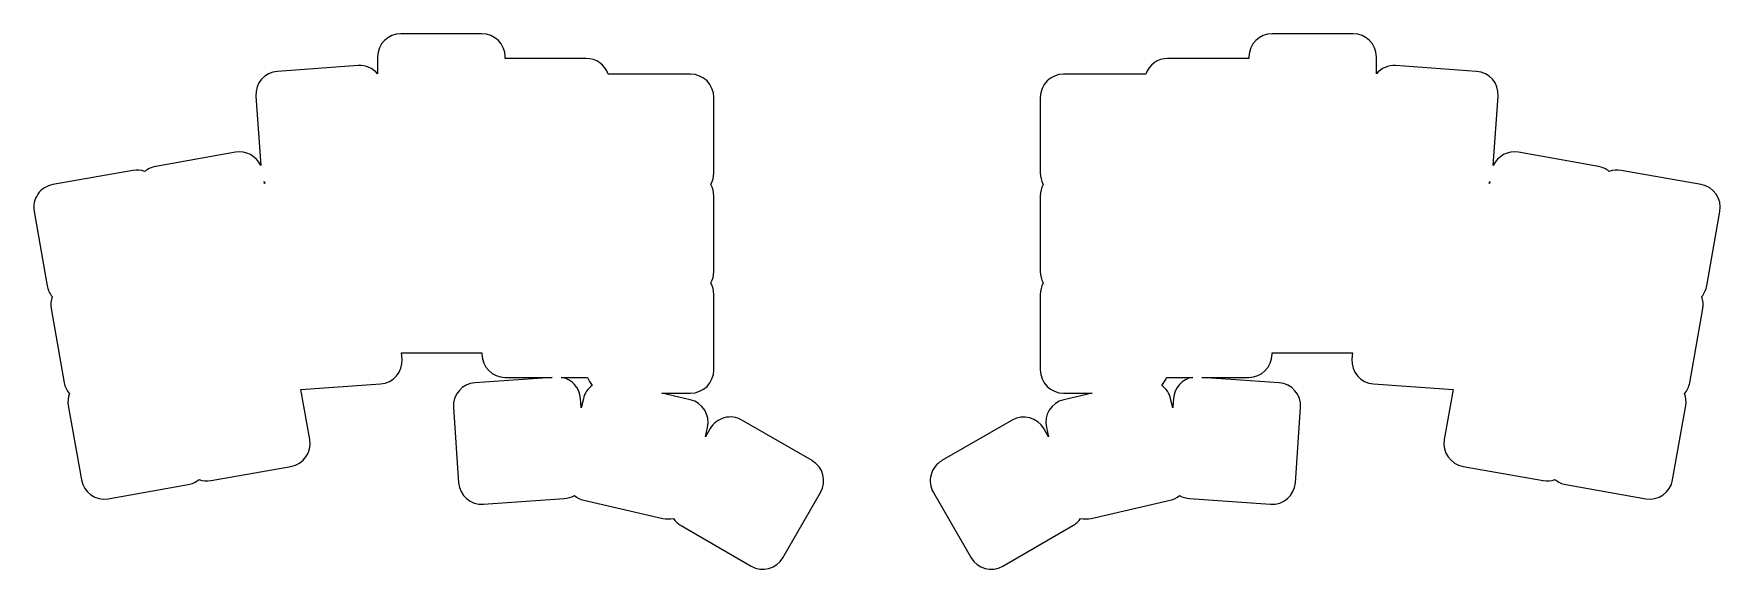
# Model space of a CAD drawing. Header units: millimetres. Extents: x -18 to 273, y -24 to 69.
import ezdxf

# ---------------------------------------------------------------- set-up
doc = ezdxf.new("R2010")
doc.units = ezdxf.units.MM

msp = doc.modelspace()

# ---------------------------------------------------------------- linework, layer by layer
for p, q in [((59.4, 68.61), (45.4, 68.61)), ((209.71, 68.61), (195.71, 68.61)), ((41.4, 64.61), (41.4, 61.71)), ((63.4, 64.36), (63.4, 64.61)), ((77.4, 64.36), (63.4, 64.36)), ((191.71, 64.36), (177.71, 64.36)), ((191.71, 64.61), (191.71, 64.36)), ((213.71, 61.71), (213.71, 64.61)), ((38.07, 63.11), (24.11, 62.13)), ((95.4, 61.64), (81.4, 61.64)), ((173.71, 61.64), (159.71, 61.64)), ((231, 62.13), (217.03, 63.11)), ((20.4, 57.86), (21.23, 45.87)), ((99.4, 44.64), (99.4, 57.64)), ((155.71, 57.64), (155.71, 44.64)), ((233.87, 45.87), (234.71, 57.86)), ((16.89, 48.17), (3.11, 45.73)), ((252, 45.73), (238.21, 48.17)), ((-0.83, 45.04), (-14.62, 42.61)), ((269.73, 42.61), (255.94, 45.04)), ((21.9, 42.78), (21.84, 43.16)), ((233.27, 43.16), (233.2, 42.78)), ((-17.87, 37.97), (-15.61, 25.17)), ((99.4, 27.64), (99.4, 40.64)), ((155.71, 40.64), (155.71, 27.64)), ((270.71, 25.17), (272.97, 37.97)), ((99.4, 10.64), (99.4, 23.64)), ((155.71, 23.64), (155.71, 10.64)), ((-14.91, 21.23), (-12.66, 8.43)), ((267.76, 8.43), (270.02, 21.23)), ((45.62, 12.51), (45.54, 13.61)), ((45.54, 13.61), (59.4, 13.61)), ((59.4, 13.61), (59.4, 13.36)), ((195.71, 13.61), (209.56, 13.61)), ((195.71, 13.36), (195.71, 13.61)), ((209.56, 13.61), (209.48, 12.51)), ((71.54, 9.36), (58.18, 8.43)), ((63.4, 9.36), (71.54, 9.36)), ((73.07, 9.36), (77.4, 9.36)), ((177.71, 9.36), (182.03, 9.36)), ((183.57, 9.36), (191.71, 9.36)), ((196.92, 8.43), (183.57, 9.36)), ((28.16, 7.28), (41.91, 8.24)), ((29.69, -1.37), (28.16, 7.28)), ((90.41, 6.64), (95.4, 6.64)), ((95.33, 5.51), (90.41, 6.64)), ((159.71, 6.64), (164.7, 6.64)), ((164.7, 6.64), (159.77, 5.51)), ((213.2, 8.24), (226.94, 7.28)), ((226.94, 7.28), (225.42, -1.37)), ((-11.96, 4.49), (-9.7, -8.31)), ((54.47, 4.16), (55.38, -8.81)), ((76.53, 4.08), (76.42, 5.69)), ((76.89, 5.66), (76.53, 4.08)), ((178.57, 4.08), (178.21, 5.66)), ((178.69, 5.69), (178.57, 4.08)), ((199.73, -8.81), (200.63, 4.16)), ((264.81, -8.31), (267.07, 4.49)), ((97.97, -0.87), (98.33, 0.71)), ((98.78, 0.53), (97.97, -0.87)), ((116.36, -5), (104.24, 2)), ((150.86, 2), (138.74, -5)), ((157.14, -0.87), (156.33, 0.53)), ((156.77, 0.71), (157.14, -0.87)), ((12.66, -8.43), (26.44, -6)), ((228.66, -6), (242.45, -8.43)), ((-5.07, -11.56), (8.72, -9.12)), ((59.65, -12.52), (73.61, -11.54)), ((111.33, -21.73), (117.83, -10.47)), ((137.28, -10.47), (143.78, -21.73)), ((181.49, -11.54), (195.46, -12.52)), ((246.39, -9.12), (260.17, -11.56)), ((76.97, -11.81), (90.61, -14.96)), ((164.5, -14.96), (178.14, -11.81)), ((93.74, -16.19), (105.86, -23.19)), ((149.24, -23.19), (161.36, -16.19))]:
    msp.add_line(p, q)
for centre, start, end in [((45.4, 64.61), 90, 180), ((59.4, 64.61), 0, 90), ((195.71, 64.61), 90, 180), ((209.71, 64.61), 0, 90), ((77.4, 60.36), 18.5807, 90), ((177.71, 60.36), 90, 161.4193), ((24.39, 58.14), 94, 184), ((38.35, 59.12), 40.3819, 94), ((81.4, 57.64), 90, 92.9879), ((95.4, 57.64), 0, 90), ((159.71, 57.64), 90, 180), ((173.71, 57.64), 87.0121, 90), ((216.75, 59.12), 86, 139.6181), ((230.72, 58.14), 356, 86), ((17.59, 44.23), 24.2788, 100), ((237.52, 44.23), 80, 155.7212), ((-0.14, 41.1), 70, 100), ((3.8, 41.79), 100, 130), ((95.4, 44.64), 330, 360), ((159.71, 44.64), 180, 210), ((251.3, 41.79), 410, 80), ((255.24, 41.1), 80, 110), ((-13.93, 38.67), 100, 190), ((25.29, 45.17), 210.2788, 214), ((25.57, 41.18), 154, 156.4588), ((95.4, 40.64), 0, 30), ((159.71, 40.64), 150, 180), ((229.81, 45.17), 326, 329.7212), ((229.53, 41.18), 383.5412, 386), ((269.03, 38.67), 350, 80), ((95.4, 27.64), 330, 360), ((159.71, 27.64), 180, 210), ((-11.67, 25.87), 190, 220), ((-10.97, 21.93), 160, 190), ((95.4, 23.64), 0, 30), ((159.71, 23.64), 150, 180), ((266.77, 25.87), 320, 350), ((266.08, 21.93), 350, 380), ((41.63, 12.23), 274, 4), ((63.4, 13.36), 180, 270), ((191.71, 13.36), 270, 360), ((213.47, 12.23), 176, 266), ((72.43, 5.42), 4, 80.7102), ((77.4, 13.36), 270, 272.9879), ((81.4, 10.64), 198.5807, 221.8207), ((95.4, 10.64), 270, 360), ((159.71, 10.64), 180, 270), ((173.71, 10.64), 318.1793, 341.4193), ((177.71, 13.36), 267.0121, 270), ((182.68, 5.42), 99.2898, 176), ((-8.72, 9.12), 190, 220), ((-8.02, 5.19), 160, 190), ((58.46, 4.44), 94, 184), ((80.79, 4.76), 126.4228, 167), ((174.31, 4.76), 13, 53.5772), ((196.64, 4.44), 356, 86), ((263.82, 9.12), 320, 350), ((263.13, 5.19), 350, 380), ((94.43, 1.61), 347, 77), ((160.67, 1.61), 103, 193), ((102.24, -1.47), 60, 150), ((152.86, -1.47), 30, 120), ((25.75, -2.06), 280, 10), ((229.36, -2.06), 170, 260), ((114.36, -8.47), 330, 60), ((140.74, -8.47), 120, 210), ((-5.76, -7.62), 190, 280), ((8.02, -5.19), 280, 310), ((11.96, -4.49), 250, 280), ((243.14, -4.49), 260, 290), ((247.08, -5.19), 230, 260), ((260.87, -7.62), 260, 350), ((59.37, -8.53), 184, 274), ((73.33, -7.55), 274, 300.1396), ((77.87, -7.91), 230.8604, 257), ((177.24, -7.91), 283, 309.1396), ((181.77, -7.55), 239.8604, 266), ((195.74, -8.53), 266, 356), ((91.51, -11.06), 257, 283.1396), ((95.74, -12.73), 213.8604, 240), ((159.36, -12.73), 300, 326.1396), ((163.6, -11.06), 256.8604, 283), ((107.86, -19.73), 240, 330), ((147.24, -19.73), 210, 300)]:
    msp.add_arc(centre, 4, start, end)

doc.saveas('drawing.dxf')
